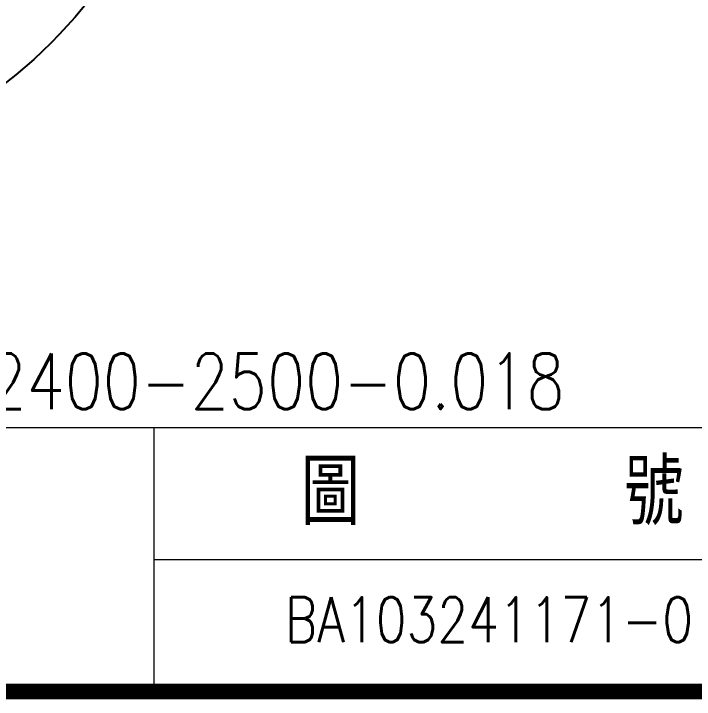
# Model space of a CAD drawing. Header units: millimetres. Extents: x -1046 to -629, y -1674 to -1379.
# Drawn here: x -812.3 to -751.7, y -1674.4 to -1613.2 of the extents above; entities that cross this region are included whole.
import ezdxf

# ---------------------------------------------------------------- set-up
doc = ezdxf.new("R2010")
doc.units = ezdxf.units.MM
doc.layers.get('DEFPOINTS').update_dxf_attribs({"linetype": 'CONTINUOUS'})
for name, color, linetype, lineweight in [('DIM', 6, 'CONTINUOUS', 9), ('str', 7, 'CONTINUOUS', 25), ('txt', 3, 'CONTINUOUS', 9)]:
    doc.layers.add(name, color=color, linetype=linetype, lineweight=lineweight)
doc.styles.add('SIMPLEX', font='simplex.shx', dxfattribs={"width": 0.8, "height": 3.2, "bigfont": 'chineset.shx'})
doc.styles.get("Standard").update_dxf_attribs({"font": 'TXT', "width": 0.9, "height": 4.563508, "bigfont": 'CHINESET'})
doc.dimstyles.new('STANDARD$2', dxfattribs={"dimscale": 0, "dimtxt": 6, "dimasz": 5, "dimexe": 0.5, "dimexo": 2.2, "dimgap": 2.2, "dimtad": 0, "dimtih": 1, "dimtoh": 1, "dimdec": 3, "dimrnd": 0.0005, "dimdsep": 46, "dimtxsty": 'SIMPLEX', "dimcen": 0.09, "dimclrd": 6, "dimclre": 6, "dimclrt": 3, "dimadec": 1, "dimazin": 2, "dimtp": -0.1, "dimtm": 0.2, "dimtfac": 1, "dimtdec": 3, "dimtmove": 2, "dimatfit": 3, "dimfxl": 0, "dimtvp": 0.790698, "dimarcsym": 0})

# ---------------------------------------------------------------- blocks, each defined once
blk = doc.blocks.new('*D129')
at = {"layer": 'DEFPOINTS', "color": 0}
for p in [(-840.108, -1538.803), (-806.94, -1545.195), (-801.76, -1562.583), (-816.102, -1570.863), (-840.108, -1630.643)]:
    blk.add_point(p, dxfattribs=at)
at = {"layer": 'DIM', "color": 6, "lineweight": -2}
for p, q in [((-840.108, -1536.603), (-840.108, -1532.623)), ((-799.855, -1561.483), (-794.988, -1558.673))]:
    blk.add_line(p, q, dxfattribs=at)
for start, end in [(65.63776, 87.00162), (32.99838, 54.02049)]:
    blk.add_arc((-840.108, -1584.723), 51.6, start, end, dxfattribs=at)
at = {"layer": 'DIM', "color": 6}
for points in [[(-837.421, -1533.643), (-837.397, -1532.743), (-840.108, -1533.123)], [(-796.448, -1556.385), (-797.215, -1556.855), (-795.421, -1558.923)]]:
    blk.add_solid(points, dxfattribs=at)
at = {"layer": 'DIM', "color": 3, "insert": (-814.308, -1540.036), "char_height": 3.2, "attachment_point": 5, "style": 'SIMPLEX'}
blk.add_mtext('60°', dxfattribs=at)

msp = doc.modelspace()

# ---------------------------------------------------------------- linework, layer by layer
at = {"layer": 'str', "const_width": 1.3832}
msp.add_lwpolyline([(-1045.221, -1673.67), (-629.221, -1673.67), (-629.221, -1379.4986), (-1045.221, -1379.4986)], close=True, dxfattribs=at)
at = {"layer": 'str'}
msp.add_circle((-840.1078, -1584.7225), 44, dxfattribs=at)
at = {"layer": 'txt'}
for p, q in [((-629.221, -1650.1562), (-887.5729, -1650.1562)), ((-799.8015, -1673.67), (-799.8015, -1650.1562)), ((-629.221, -1661.9131), (-799.8021, -1661.9131))]:
    msp.add_line(p, q, dxfattribs=at)

# ---------------------------------------------------------------- texts
at = {"layer": 'txt', "style": 'SIMPLEX', "width": 0.8}
for s, height, p in [('=1R40-05T4-2FDIC-2400-2500-0.018', 4.959825, (-873.9123, -1648.4797)), ('BA103241171-0', 4.003156, (-788.1407, -1669.2606))]:
    msp.add_text(s, height=height, dxfattribs=at).set_placement(p)
at = {"layer": 'txt', "insert": (-786.7118, -1655.8973), "char_height": 5.8707, "width": 51.344657, "attachment_point": 4}
msp.add_mtext('圖     號', dxfattribs=at)

# ---------------------------------------------------------------- dimensions: what is measured, and where the dimension line sits
at = {"layer": 'DIM'}
dim = msp.add_angular_dim_2l(base=(-806.94, -1545.1946), line1=((-816.1016, -1570.8625), (-801.7602, -1562.5825)), line2=((-840.1078, -1538.8025), (-840.1078, -1630.6425)), dimstyle='STANDARD$2', override={"dimscale": 1, "dimtxt": 3.2, "dimasz": 2.7, "dimgap": 1.832883, "dimtdec": 0, "dimarcsym": 1}, dxfattribs=at)
dim.commit()
dim.dimension.update_dxf_attribs({"geometry": '*D129', "text_midpoint": (-814.3078, -1540.0356)})

doc.saveas('drawing.dxf')
